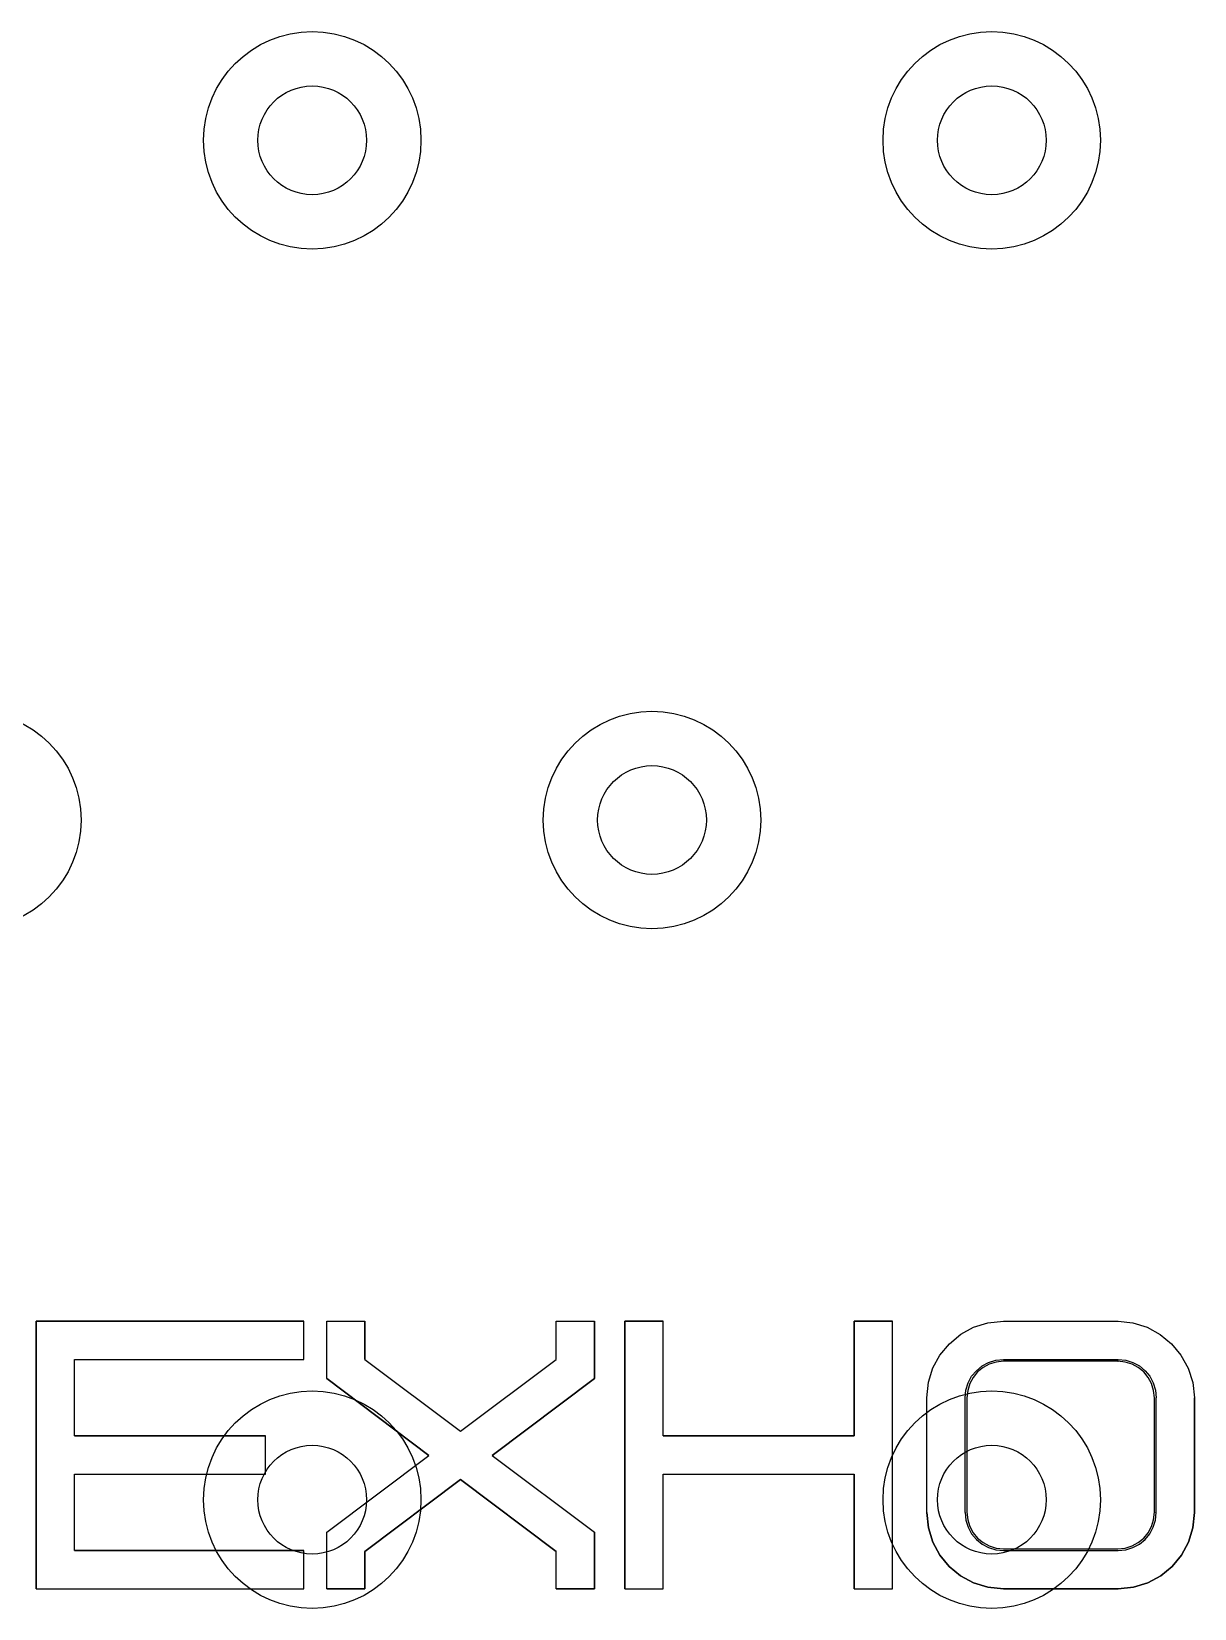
# Model space of a CAD drawing. Header units: millimetres. Extents: x 52 to 245, y 27 to 183.
# Drawn here: x 232.72 to 237, y 44.6 to 50.4 of the extents above; entities that cross this region are included whole.
import ezdxf

# ---------------------------------------------------------------- set-up
doc = ezdxf.new("R2010")
doc.units = ezdxf.units.MM
for name, color, linetype in [('MultiLayer', 9, 'Continuous'), ('TopOverlay', 2, 'Continuous'), ('ViaHoleLayer', 16, 'Continuous')]:
    doc.layers.add(name, color=color, linetype=linetype)

msp = doc.modelspace()

# ---------------------------------------------------------------- linework, layer by layer
at = {"layer": 'MultiLayer'}
for centre in [(233.75, 50), (236.25, 50), (232.5, 47.5), (235, 47.5), (233.75, 45), (236.25, 45)]:
    msp.add_circle(centre, 0.4, dxfattribs=at)
at = {"layer": 'TopOverlay'}
for p, q in [((232.7349, 45.6565), (233.7192, 45.6565)), ((232.7349, 44.6722), (232.7349, 45.6565)), ((233.7192, 45.6565), (232.7349, 45.6565)), ((232.7349, 45.6565), (232.7349, 44.6722)), ((233.7192, 45.5159), (233.7192, 45.6565)), ((233.7192, 45.5159), (233.7192, 45.6565)), ((233.8036, 45.4456), (233.8036, 45.6565)), ((233.8036, 45.6565), (233.9442, 45.6565)), ((233.8036, 45.4456), (233.8036, 45.6565)), ((233.8036, 45.6565), (233.9442, 45.6565)), ((233.9442, 45.5159), (233.9442, 45.6565)), ((233.9442, 45.6565), (233.9442, 45.5159)), ((234.6473, 45.5159), (234.6473, 45.6565)), ((234.6473, 45.6565), (234.7879, 45.6565)), ((234.6473, 45.5159), (234.6473, 45.6565)), ((234.6473, 45.6565), (234.7879, 45.6565)), ((234.7879, 45.4456), (234.7879, 45.6565)), ((234.7879, 45.6565), (234.7879, 45.4456)), ((234.9004, 44.6722), (234.9004, 45.6565)), ((234.9004, 45.6565), (235.041, 45.6565)), ((235.041, 45.6565), (234.9004, 45.6565)), ((234.9004, 45.6565), (234.9004, 44.6722)), ((235.041, 45.2347), (235.041, 45.6565)), ((235.041, 45.2347), (235.041, 45.6565)), ((235.7441, 45.2347), (235.7441, 45.6565)), ((235.7441, 45.6565), (235.8847, 45.6565)), ((235.8847, 45.6565), (235.7441, 45.6565)), ((235.7441, 45.6565), (235.7441, 45.2347)), ((235.8847, 44.6722), (235.8847, 45.6565)), ((235.8847, 44.6722), (235.8847, 45.6565)), ((236.1833, 45.6343), (236.236, 45.6508)), ((236.1833, 45.6343), (236.236, 45.6508)), ((236.236, 45.6508), (236.2925, 45.6565)), ((236.236, 45.6508), (236.2925, 45.6565)), ((236.2925, 45.6565), (236.7144, 45.6565)), ((236.2925, 45.6565), (236.7144, 45.6565)), ((236.7144, 45.6565), (236.7693, 45.6507)), ((236.7144, 45.6565), (236.7693, 45.6507)), ((236.7693, 45.6507), (236.8212, 45.6341)), ((236.7693, 45.6507), (236.8212, 45.6341)), ((236.0939, 45.5739), (236.1356, 45.6083)), ((236.0939, 45.5739), (236.1356, 45.6083)), ((236.1356, 45.6083), (236.1833, 45.6343)), ((236.1356, 45.6083), (236.1833, 45.6343)), ((236.8212, 45.6341), (236.8689, 45.6079)), ((236.8212, 45.6341), (236.8689, 45.6079)), ((236.8689, 45.6079), (236.9109, 45.5734)), ((236.8689, 45.6079), (236.9109, 45.5734)), ((236.0335, 45.4845), (236.0595, 45.5322)), ((236.0335, 45.4845), (236.0595, 45.5322)), ((236.0595, 45.5322), (236.0939, 45.5739)), ((236.0595, 45.5322), (236.0939, 45.5739)), ((236.9109, 45.5734), (236.946, 45.5316)), ((236.9109, 45.5734), (236.946, 45.5316)), ((236.946, 45.5316), (236.9727, 45.4839)), ((236.946, 45.5316), (236.9727, 45.4839)), ((232.8755, 45.5159), (233.7192, 45.5159)), ((232.8755, 45.2347), (232.8755, 45.5159)), ((232.8755, 45.2347), (232.8755, 45.5159)), ((232.8755, 45.5159), (233.7192, 45.5159)), ((233.9442, 45.5159), (234.2958, 45.2515)), ((233.9442, 45.5159), (234.2958, 45.2515)), ((234.2958, 45.2515), (234.6473, 45.5159)), ((234.2958, 45.2515), (234.6473, 45.5159)), ((236.0171, 45.4318), (236.0335, 45.4845)), ((236.0171, 45.4318), (236.0335, 45.4845)), ((236.176, 45.4538), (236.1932, 45.4746)), ((236.1932, 45.4746), (236.2141, 45.4918)), ((236.2179, 45.4862), (236.198, 45.4698)), ((236.2179, 45.4862), (236.198, 45.4698)), ((236.2141, 45.4918), (236.2379, 45.5048)), ((236.2406, 45.4986), (236.2179, 45.4862)), ((236.2406, 45.4986), (236.2179, 45.4862)), ((236.2379, 45.5048), (236.2643, 45.513)), ((236.2657, 45.5064), (236.2406, 45.4986)), ((236.2657, 45.5064), (236.2406, 45.4986)), ((236.2643, 45.513), (236.2925, 45.5159)), ((236.2929, 45.5092), (236.2657, 45.5064)), ((236.2929, 45.5092), (236.2657, 45.5064)), ((236.2925, 45.5159), (236.7144, 45.5159)), ((236.7144, 45.5092), (236.2929, 45.5092)), ((236.7141, 45.5092), (236.2929, 45.5092)), ((236.7141, 45.5092), (236.7137, 45.5092)), ((236.7137, 45.5092), (236.7144, 45.5092)), ((236.7144, 45.5092), (236.7137, 45.5092)), ((236.7137, 45.5092), (236.7141, 45.5092)), ((236.7413, 45.5064), (236.7141, 45.5092)), ((236.7413, 45.5064), (236.7141, 45.5092)), ((236.7141, 45.5092), (236.7144, 45.5092)), ((236.7144, 45.5159), (236.7426, 45.513)), ((236.7664, 45.4986), (236.7413, 45.5064)), ((236.7664, 45.4986), (236.7413, 45.5064)), ((236.7426, 45.513), (236.769, 45.5048)), ((236.7891, 45.4862), (236.7664, 45.4986)), ((236.7891, 45.4862), (236.7664, 45.4986)), ((236.769, 45.5048), (236.7929, 45.4918)), ((236.8089, 45.4698), (236.7891, 45.4862)), ((236.8089, 45.4698), (236.7891, 45.4862)), ((236.7929, 45.4918), (236.8137, 45.4746)), ((236.8137, 45.4746), (236.8309, 45.4538)), ((236.9727, 45.4839), (236.9897, 45.4314)), ((236.9727, 45.4839), (236.9897, 45.4314)), ((233.8036, 45.4456), (234.179, 45.1629)), ((234.179, 45.1629), (233.8036, 45.4456)), ((234.4125, 45.1629), (234.7879, 45.4456)), ((234.7879, 45.4456), (234.4125, 45.1629)), ((236.0113, 45.3753), (236.0171, 45.4318)), ((236.0113, 45.3753), (236.0171, 45.4318)), ((236.1548, 45.4035), (236.163, 45.4299)), ((236.1693, 45.4273), (236.1614, 45.4022)), ((236.1693, 45.4273), (236.1614, 45.4022)), ((236.163, 45.4299), (236.176, 45.4538)), ((236.1816, 45.45), (236.1693, 45.4273)), ((236.1816, 45.45), (236.1693, 45.4273)), ((236.198, 45.4698), (236.1816, 45.45)), ((236.198, 45.4698), (236.1816, 45.45)), ((236.8253, 45.45), (236.8089, 45.4698)), ((236.8253, 45.45), (236.8089, 45.4698)), ((236.8377, 45.4273), (236.8253, 45.45)), ((236.8377, 45.4273), (236.8253, 45.45)), ((236.8309, 45.4538), (236.8439, 45.4299)), ((236.8455, 45.4022), (236.8377, 45.4273)), ((236.8455, 45.4022), (236.8377, 45.4273)), ((236.8439, 45.4299), (236.8521, 45.4035)), ((236.9897, 45.4314), (236.9956, 45.3753)), ((236.9897, 45.4314), (236.9956, 45.3753)), ((236.0113, 44.9534), (236.0113, 45.3753)), ((236.0113, 44.9534), (236.0113, 45.3753)), ((236.1519, 45.3753), (236.1548, 45.4035)), ((236.1519, 44.9534), (236.1519, 45.3753)), ((236.1586, 45.3746), (236.1587, 45.3753)), ((236.1587, 45.3753), (236.1586, 45.3746)), ((236.1587, 45.375), (236.1586, 45.3746)), ((236.1586, 45.3746), (236.1587, 45.375)), ((236.1614, 45.4022), (236.1587, 45.375)), ((236.1614, 45.4022), (236.1587, 45.375)), ((236.1587, 45.3753), (236.1587, 44.9538)), ((236.1587, 45.375), (236.1587, 45.3753)), ((236.1587, 45.375), (236.1587, 44.9538)), ((236.8483, 45.375), (236.8455, 45.4022)), ((236.8483, 45.375), (236.8455, 45.4022)), ((236.8483, 44.9534), (236.8483, 45.375)), ((236.8483, 44.9538), (236.8483, 45.375)), ((236.8521, 45.4035), (236.855, 45.3753)), ((236.855, 44.9534), (236.855, 45.3753)), ((236.9956, 44.9534), (236.9956, 45.3753)), ((236.9956, 45.3753), (236.9956, 44.9534)), ((232.8755, 45.2347), (233.5786, 45.2347)), ((233.5786, 45.2347), (232.8755, 45.2347)), ((233.5786, 45.094), (233.5786, 45.2347)), ((233.5786, 45.094), (233.5786, 45.2347)), ((235.041, 45.2347), (235.7441, 45.2347)), ((235.7441, 45.2347), (235.041, 45.2347)), ((233.8036, 44.8803), (234.179, 45.1629)), ((233.8036, 44.8803), (234.179, 45.1629)), ((234.4125, 45.1629), (234.7879, 44.8803)), ((234.4125, 45.1629), (234.7879, 44.8803)), ((232.8755, 45.094), (233.5786, 45.094)), ((232.8755, 44.8128), (232.8755, 45.094)), ((232.8755, 44.8128), (232.8755, 45.094)), ((232.8755, 45.094), (233.5786, 45.094)), ((233.9442, 44.81), (234.2958, 45.0744)), ((234.2958, 45.0744), (233.9442, 44.81)), ((234.2958, 45.0744), (234.6473, 44.81)), ((234.6473, 44.81), (234.2958, 45.0744)), ((235.041, 45.094), (235.7441, 45.094)), ((235.041, 44.6722), (235.041, 45.094)), ((235.041, 44.6722), (235.041, 45.094)), ((235.041, 45.094), (235.7441, 45.094)), ((235.7441, 44.6722), (235.7441, 45.094)), ((235.7441, 45.094), (235.7441, 44.6722)), ((236.0113, 44.9534), (236.017, 44.8965)), ((236.017, 44.8965), (236.0113, 44.9534)), ((236.1519, 44.9534), (236.1548, 44.9252)), ((236.1587, 44.9538), (236.1614, 44.9265)), ((236.1587, 44.9538), (236.1614, 44.9265)), ((236.8455, 44.9265), (236.8483, 44.9538)), ((236.8455, 44.9265), (236.8483, 44.9538)), ((236.8483, 44.9538), (236.8483, 44.9541)), ((236.8483, 44.9541), (236.8483, 44.9534)), ((236.8483, 44.9534), (236.8483, 44.9541)), ((236.8483, 44.9541), (236.8483, 44.9538)), ((236.8483, 44.9538), (236.8483, 44.9534)), ((236.8521, 44.9252), (236.855, 44.9534)), ((236.9899, 44.8969), (236.9956, 44.9534)), ((236.9956, 44.9534), (236.9899, 44.8969)), ((236.017, 44.8965), (236.0333, 44.8436)), ((236.0333, 44.8436), (236.017, 44.8965)), ((236.1548, 44.9252), (236.163, 44.8988)), ((236.1614, 44.9265), (236.1693, 44.9014)), ((236.1614, 44.9265), (236.1693, 44.9014)), ((236.163, 44.8988), (236.176, 44.8749)), ((236.1693, 44.9014), (236.1816, 44.8787)), ((236.1693, 44.9014), (236.1816, 44.8787)), ((236.8253, 44.8787), (236.8377, 44.9014)), ((236.8253, 44.8787), (236.8377, 44.9014)), ((236.8309, 44.8749), (236.8439, 44.8988)), ((236.8377, 44.9014), (236.8455, 44.9265)), ((236.8377, 44.9014), (236.8455, 44.9265)), ((236.8439, 44.8988), (236.8521, 44.9252)), ((236.9734, 44.8442), (236.9899, 44.8969)), ((236.9899, 44.8969), (236.9734, 44.8442)), ((233.8036, 44.6722), (233.8036, 44.8803)), ((233.8036, 44.6722), (233.8036, 44.8803)), ((234.7879, 44.6722), (234.7879, 44.8803)), ((234.7879, 44.8803), (234.7879, 44.6722)), ((236.0333, 44.8436), (236.0591, 44.7958)), ((236.0591, 44.7958), (236.0333, 44.8436)), ((236.176, 44.8749), (236.1932, 44.8541)), ((236.1816, 44.8787), (236.198, 44.8589)), ((236.1816, 44.8787), (236.198, 44.8589)), ((236.1932, 44.8541), (236.2141, 44.8369)), ((236.198, 44.8589), (236.2179, 44.8425)), ((236.198, 44.8589), (236.2179, 44.8425)), ((236.2141, 44.8369), (236.2379, 44.8239)), ((236.2179, 44.8425), (236.2406, 44.8302)), ((236.2179, 44.8425), (236.2406, 44.8302)), ((236.7664, 44.8302), (236.7891, 44.8425)), ((236.7664, 44.8302), (236.7891, 44.8425)), ((236.769, 44.8239), (236.7929, 44.8369)), ((236.7891, 44.8425), (236.8089, 44.8589)), ((236.7891, 44.8425), (236.8089, 44.8589)), ((236.7929, 44.8369), (236.8137, 44.8541)), ((236.8089, 44.8589), (236.8253, 44.8787)), ((236.8089, 44.8589), (236.8253, 44.8787)), ((236.8137, 44.8541), (236.8309, 44.8749)), ((236.9474, 44.7965), (236.9734, 44.8442)), ((236.9734, 44.8442), (236.9474, 44.7965)), ((232.8755, 44.8128), (233.7192, 44.8128)), ((233.7192, 44.8128), (232.8755, 44.8128)), ((233.7192, 44.6722), (233.7192, 44.8128)), ((233.7192, 44.6722), (233.7192, 44.8128)), ((233.9442, 44.6722), (233.9442, 44.81)), ((233.9442, 44.81), (233.9442, 44.6722)), ((234.6473, 44.6722), (234.6473, 44.81)), ((234.6473, 44.6722), (234.6473, 44.81)), ((236.0591, 44.7958), (236.0934, 44.7543)), ((236.0934, 44.7543), (236.0591, 44.7958)), ((236.2379, 44.8239), (236.2643, 44.8157)), ((236.2406, 44.8302), (236.2657, 44.8223)), ((236.2406, 44.8302), (236.2657, 44.8223)), ((236.2643, 44.8157), (236.2925, 44.8128)), ((236.2657, 44.8223), (236.2929, 44.8196)), ((236.2657, 44.8223), (236.2929, 44.8196)), ((236.2932, 44.8195), (236.2925, 44.8196)), ((236.2925, 44.8196), (236.7141, 44.8196)), ((236.2929, 44.8196), (236.2925, 44.8196)), ((236.2925, 44.8196), (236.2932, 44.8195)), ((236.2925, 44.8128), (236.7144, 44.8128)), ((236.2929, 44.8196), (236.2932, 44.8195)), ((236.2929, 44.8196), (236.7141, 44.8196)), ((236.2932, 44.8195), (236.2929, 44.8196)), ((236.7141, 44.8196), (236.7413, 44.8223)), ((236.7141, 44.8196), (236.7413, 44.8223)), ((236.7144, 44.8128), (236.7426, 44.8157)), ((236.7413, 44.8223), (236.7664, 44.8302)), ((236.7413, 44.8223), (236.7664, 44.8302)), ((236.7426, 44.8157), (236.769, 44.8239)), ((236.913, 44.7548), (236.9474, 44.7965)), ((236.9474, 44.7965), (236.913, 44.7548)), ((236.0934, 44.7543), (236.135, 44.72)), ((236.135, 44.72), (236.0934, 44.7543)), ((236.135, 44.72), (236.1828, 44.6942)), ((236.1828, 44.6942), (236.135, 44.72)), ((236.8236, 44.6944), (236.8714, 44.7204)), ((236.8714, 44.7204), (236.8236, 44.6944)), ((236.8714, 44.7204), (236.913, 44.7548)), ((236.913, 44.7548), (236.8714, 44.7204)), ((232.7349, 44.6722), (233.7192, 44.6722)), ((232.7349, 44.6722), (233.7192, 44.6722)), ((233.8036, 44.6722), (233.9442, 44.6722)), ((233.9442, 44.6722), (233.8036, 44.6722)), ((234.6473, 44.6722), (234.7879, 44.6722)), ((234.7879, 44.6722), (234.6473, 44.6722)), ((234.9004, 44.6722), (235.041, 44.6722)), ((234.9004, 44.6722), (235.041, 44.6722)), ((235.7441, 44.6722), (235.8847, 44.6722)), ((235.7441, 44.6722), (235.8847, 44.6722)), ((236.1828, 44.6942), (236.2356, 44.6779)), ((236.2356, 44.6779), (236.1828, 44.6942)), ((236.2356, 44.6779), (236.2925, 44.6722)), ((236.2925, 44.6722), (236.2356, 44.6779)), ((236.2925, 44.6722), (236.7144, 44.6722)), ((236.7144, 44.6722), (236.2925, 44.6722)), ((236.7144, 44.6722), (236.7709, 44.6779)), ((236.7709, 44.6779), (236.7144, 44.6722)), ((236.7709, 44.6779), (236.8236, 44.6944)), ((236.8236, 44.6944), (236.7709, 44.6779))]:
    msp.add_line(p, q, dxfattribs=at)
at = {"layer": 'ViaHoleLayer'}
for centre in [(233.75, 50), (236.25, 50), (235, 47.5), (233.75, 45), (236.25, 45)]:
    msp.add_circle(centre, 0.2, dxfattribs=at)

doc.saveas('drawing.dxf')
